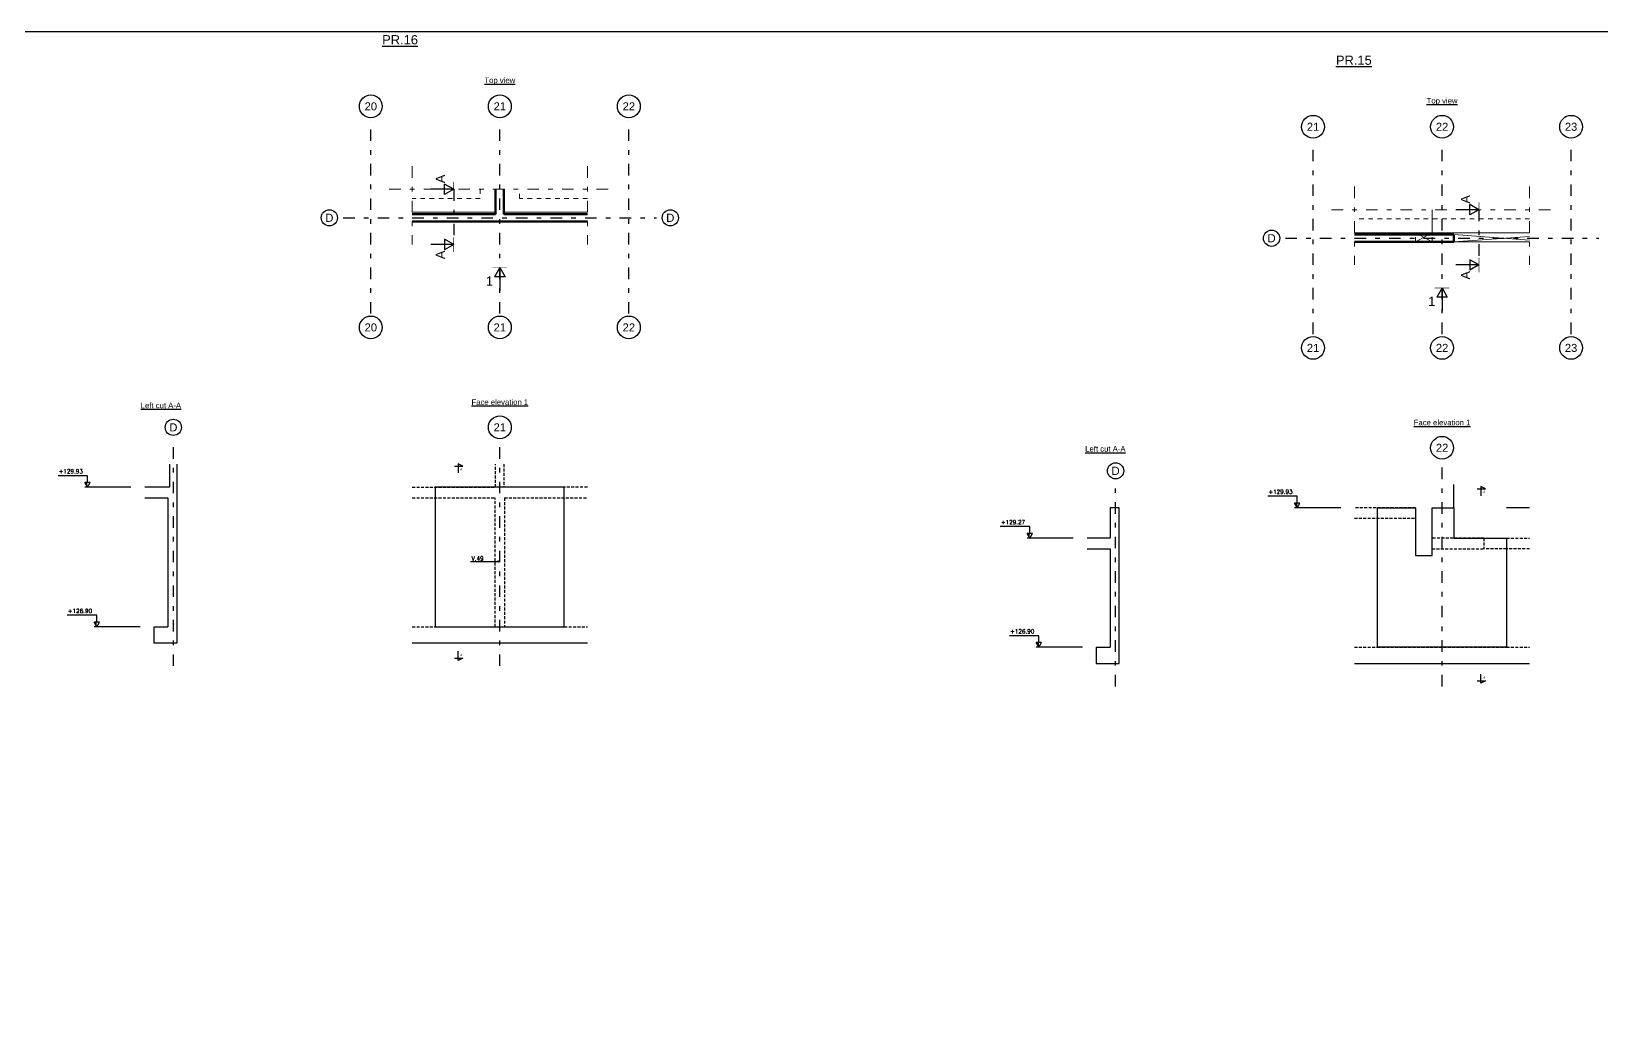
# Model space of a CAD drawing. Header units: millimetres. Extents: x -21776 to 63757, y -7870 to 8483.
# Drawn here: x 34200 to 37608, y -4478 to -2361 of the extents above; entities that cross this region are included whole.
import ezdxf
from ezdxf.enums import TextEntityAlignment as Align
from ezdxf.xclip import XClip

# ---------------------------------------------------------------- set-up
doc = ezdxf.new("R2010")
doc.units = ezdxf.units.MM
doc.header["$XCLIPFRAME"] = 0
for name, pattern in [('CACHE', [9.525, 6.35, -3.175]), ('GrDotted', [0.4, 0.1, -0.1, 0.1, -0.1]), ('GrFeatureAxis', [0.85, 0.25, -0.2, 0.1, -0.2, 0.1])]:
    doc.linetypes.add(name, pattern=pattern)
for name, color, linetype in [('COTATION', 1, 'Continuous'), ('GO-TEXTE', 9, 'Continuous'), ('Grid', 7, 'Continuous'), ('K_ENT_M_Building_PR.15', 7, 'Continuous'), ('K_ENT_M_Building_PR.16', 7, 'Continuous'), ('K_FOT_M_Building_PR.15', 7, 'Continuous'), ('K_FOT_M_Building_PR.16', 7, 'Continuous'), ('K_FOT_M_Building_V.46', 7, 'Continuous'), ('K_OPN_M_Building_PR.15', 7, 'Continuous'), ('K_SLB_M_Building_PR.15', 7, 'Continuous'), ('K_wAL_M_Building_PR.15', 7, 'Continuous'), ('K_wAL_M_Building_PR.16', 7, 'Continuous'), ('préfa v', 2, 'Continuous'), ('STR_TS_TXT', 7, 'Continuous'), ('STR_VOI-POT', 6, 'Continuous')]:
    doc.layers.add(name, color=color, linetype=linetype)
doc.styles.add('GrCut', font='swissli.ttf', dxfattribs={"height": 0.2})
doc.styles.add('GrDimensions', font='simplex.shx')
doc.styles.add('GrElevation', font='swissli.ttf', dxfattribs={"height": 0.2})
doc.styles.add('GrGrid', font='ARIAL.TTF', dxfattribs={"height": 0.17})
doc.styles.add('GrTitleDrawing', font='swissli.ttf', dxfattribs={"height": 0.2})
doc.styles.add('Lucida', font='')
doc.styles.add('TEXTE TS', font='romans.shx', dxfattribs={"width": 0.7, "oblique": 15})
doc.styles.get('Lucida').set_extended_font_data('Lucida Sans', italic=True)

# ---------------------------------------------------------------- blocks, each defined once
blk = doc.blocks.new('World Level Arrow 5_i')
at = {"color": 7, "linetype": 'Continuous', "lineweight": -3, "extrusion": (0, -1.22461e-16, -1)}
for p, q in [((0, 9.43), (0, -0.57)), ((-1, 0.57), (-1, -0.57)), ((0, 0), (-1, 0.57)), ((0, 0), (-1, -0.57))]:
    blk.add_line(p, q, dxfattribs=at)
blk.add_solid([(1, -0.57), (0, 0), (1, 0)], dxfattribs=at)
blk = doc.blocks.new('*U1909')
at = {"color": 0, "linetype": 'ByBlock', "lineweight": -2}
for p, q in [((0, -0.16), (2.2, 0)), ((0, 0), (2.2, -0.16)), ((1.1, -0.16), (1.1, -0.16)), ((1.1, -0.16), (1.1, -0.16))]:
    blk.add_line(p, q, dxfattribs=at)
blk = doc.blocks.new('*U1908')
at = {"color": 0, "linetype": 'ByBlock', "lineweight": -2}
for p, q in [((0, -0.200025), (0.36, 0)), ((0, 0), (0.36, -0.200025)), ((0.18, -0.200025), (0.18, -0.200025)), ((0.18, -0.200025), (0.18, -0.200025))]:
    blk.add_line(p, q, dxfattribs=at)

msp = doc.modelspace()

# ---------------------------------------------------------------- linework, layer by layer
at = {"layer": 'COTATION', "const_width": 2.5}
msp.add_lwpolyline([(35211.65109, -3511.99186, 1), (35214.15109, -3511.99186, 1)], format="xyb", close=True, dxfattribs=at)
at = {"layer": 'COTATION'}
msp.add_lwpolyline([(35152.74535, -3511.99186), (35212.90109, -3511.99186)], dxfattribs=at)
at = {"layer": 'GO-TEXTE', "flags": 128}
for points in [[(35118.4239, -3305.02609), (35136.07164, -3305.02609), (35126.39359, -3299.74603), (35126.39359, -3319.66751)], [(37337.97233, -3354.43509), (37355.62007, -3354.43509), (37345.94202, -3349.15503), (37345.94202, -3369.07651)], [(35118.4239, -3721.52169), (35136.07164, -3721.52169), (35126.39359, -3726.80174), (35126.39359, -3706.88027)], [(37337.97233, -3770.93069), (37355.62007, -3770.93069), (37345.94202, -3776.21074), (37345.94202, -3756.28927)]]:
    msp.add_lwpolyline(points, dxfattribs=at)
at = {"layer": 'Grid', "color": 4, "linetype": 'GrFeatureAxis', "lineweight": 25, "ltscale": 100}
for p, q in [((34936.5198, -2973.65691), (34936.5198, -2553.65441)), ((35216.5198, -2973.65691), (35216.5198, -2553.65441)), ((35496.5198, -2973.65691), (35496.5198, -2553.65441)), ((36981.49996, -3018.0462), (36981.49996, -2598.0437)), ((37261.49996, -3018.0462), (37261.49996, -2598.0437)), ((37541.49996, -3018.0462), (37541.49996, -2598.0437)), ((34876.5198, -2765.65691), (35556.5198, -2765.65691)), ((36921.49996, -2810.0462), (37601.49996, -2810.0462)), ((34507.95807, -3738.65075), (34507.95807, -3250.64975)), ((35216.5198, -3738.65075), (35216.5198, -3250.64975)), ((37261.49996, -3783.04004), (37261.49996, -3295.03904)), ((36552.93823, -3783.04004), (36552.93823, -3345.03904))]:
    msp.add_line(p, q, dxfattribs=at)
at = {"layer": 'Grid', "color": 1, "linetype": 'Continuous', "lineweight": 25, "ltscale": 100}
for centre, major_axis, start_param, end_param in [((34936.5198, -2523.65441), (17.51464, 17.51464), 5.4977871438, 11.780972451), ((35216.5198, -2523.65441), (17.51464, 17.51464), 5.4977871438, 11.780972451), ((35496.5198, -2523.65441), (17.51464, 17.51464), 5.4977871438, 11.780972451), ((36981.49996, -2568.0437), (17.51464, 17.51464), 5.4977871438, 11.780972451), ((37261.49996, -2568.0437), (17.51464, 17.51464), 5.4977871438, 11.780972451), ((37541.49996, -2568.0437), (17.51464, 17.51464), 5.4977871438, 11.780972451), ((34846.5198, -2765.65691), (12.4308, 12.4308), 5.4977871438, 11.780972451), ((35586.5198, -2765.65691), (12.4308, 12.4308), 5.4977871438, 11.780972451), ((36891.49996, -2810.0462), (12.4308, 12.4308), 5.4977871438, 11.780972451), ((34936.5198, -3003.65691), (17.51464, 17.51464), 5.4977871438, 11.780972451), ((35216.5198, -3003.65691), (17.51464, 17.51464), 5.4977871438, 11.780972451), ((35496.5198, -3003.65691), (17.51464, 17.51464), 5.4977871438, 11.780972451), ((36981.49996, -3048.0462), (17.51464, 17.51464), 5.4977871438, 11.780972451), ((37261.49996, -3048.0462), (17.51464, 17.51464), 5.4977871438, 11.780972451), ((37541.49996, -3048.0462), (17.51464, 17.51464), 5.4977871438, 11.780972451), ((34507.95807, -3220.64975), (-12.4308, 12.4308), 3.926990817, 10.2101761242), ((35216.5198, -3220.64975), (-17.51464, 17.51464), 3.926990817, 10.2101761242), ((37261.49996, -3265.03904), (-17.51464, 17.51464), 3.926990817, 10.2101761242), ((36552.93823, -3315.03904), (-12.4308, 12.4308), 3.926990817, 10.2101761242)]:
    msp.add_ellipse(centre, major_axis=major_axis, ratio=1, start_param=start_param, end_param=end_param, dxfattribs=at)
at = {"layer": 'K_ENT_M_Building_PR.15', "color": 9, "linetype": 'GrFeatureAxis', "lineweight": 20, "ltscale": 100}
for p, q in [((37071.49996, -2698.0437), (37071.49996, -2868.0462)), ((37451.49996, -2698.0437), (37451.49996, -2868.0462)), ((37021.49996, -2748.0437), (37501.49996, -2748.0437))]:
    msp.add_line(p, q, dxfattribs=at)
at = {"layer": 'K_ENT_M_Building_PR.15', "color": 7, "linetype": 'Continuous', "lineweight": -3, "ltscale": 100}
for p, q in [((37321.49996, -2748.0437), (37291.49996, -2748.0437)), ((37341.49996, -2748.0437), (37321.49996, -2736.69739)), ((37321.49996, -2759.39), (37321.49996, -2736.69739)), ((37341.49996, -2748.0437), (37321.49996, -2748.0437)), ((37341.49996, -2748.0437), (37321.49996, -2759.39)), ((37261.49996, -2918.0462), (37250.15366, -2938.0462)), ((37261.49996, -2918.0462), (37272.84627, -2938.0462)), ((37261.49996, -2918.0462), (37261.49996, -2938.0462)), ((37272.84627, -2938.0462), (37250.15366, -2938.0462)), ((37261.49996, -2938.0462), (37261.49996, -2968.0462))]:
    msp.add_line(p, q, dxfattribs=at)
at = {"layer": 'K_ENT_M_Building_PR.15', "color": 7, "linetype": 'Continuous', "lineweight": -3, "ltscale": 100, "extrusion": (0, -1.22461e-16, -1)}
for p, q in [((37341.49996, -2868.0462), (37321.49996, -2856.69989)), ((37321.49996, -2856.69989), (37321.49996, -2879.3925)), ((37321.49996, -2868.0462), (37291.49996, -2868.0462)), ((37341.49996, -2868.0462), (37321.49996, -2868.0462)), ((37341.49996, -2868.0462), (37321.49996, -2879.3925))]:
    msp.add_line(p, q, dxfattribs=at)
at = {"layer": 'K_ENT_M_Building_PR.15', "color": 120, "linetype": 'Continuous', "lineweight": -3}
for p, q in [((36942.17301, -3370.03904), (36883.17301, -3370.03904)), ((36942.17301, -3370.03904), (36883.17301, -3370.03904)), ((36947.17301, -3370.03904), (36942.17301, -3370.03904)), ((36947.17301, -3370.03904), (36942.17301, -3370.03904)), ((36947.17301, -3385.03904), (36947.17301, -3370.03904)), ((36947.17301, -3385.03904), (36947.17301, -3370.03904)), ((36361.60877, -3436.03904), (36302.60877, -3436.03904)), ((36361.60877, -3436.03904), (36302.60877, -3436.03904)), ((36366.60877, -3436.03904), (36361.60877, -3436.03904)), ((36366.60877, -3436.03904), (36361.60877, -3436.03904)), ((36366.60877, -3451.03904), (36366.60877, -3436.03904)), ((36366.60877, -3451.03904), (36366.60877, -3436.03904)), ((36381.61161, -3673.04004), (36322.61161, -3673.04004)), ((36381.61161, -3673.04004), (36322.61161, -3673.04004)), ((36386.61161, -3673.04004), (36381.61161, -3673.04004)), ((36386.61161, -3673.04004), (36381.61161, -3673.04004)), ((36386.61161, -3688.04004), (36386.61161, -3673.04004)), ((36386.61161, -3688.04004), (36386.61161, -3673.04004))]:
    msp.add_line(p, q, dxfattribs=at)
at = {"layer": 'K_ENT_M_Building_PR.15', "color": 7, "linetype": 'Continuous', "lineweight": -3, "ltscale": 100, "const_width": 1.2}
for points in [[(37341.51987, -2763.9689), (37341.48006, -2732.11849)], [(37277.42517, -2918.02629), (37245.57476, -2918.0661)]]:
    msp.add_lwpolyline(points, dxfattribs=at)
at = {"layer": 'K_ENT_M_Building_PR.15', "color": 7, "linetype": 'GrFeatureAxis', "lineweight": -3, "ltscale": 100}
msp.add_lwpolyline([(37341.49996, -2748.0437), (37341.49996, -2868.0462)], dxfattribs=at)
at = {"layer": 'K_ENT_M_Building_PR.15', "color": 7, "linetype": 'Continuous', "lineweight": -3, "ltscale": 100, "extrusion": (0, -1.22461e-16, -1), "const_width": 1.2}
msp.add_lwpolyline([(-37341.51987, -2852.12099), (-37341.48006, -2883.9714)], dxfattribs=at)
at = {"layer": 'K_ENT_M_Building_PR.16', "color": 9, "linetype": 'GrFeatureAxis', "lineweight": 20, "ltscale": 100}
for p, q in [((35026.5198, -2653.65441), (35026.5198, -2823.65691)), ((35406.5198, -2653.65441), (35406.5198, -2823.65691)), ((34976.5198, -2703.65441), (35456.5198, -2703.65441))]:
    msp.add_line(p, q, dxfattribs=at)
at = {"layer": 'K_ENT_M_Building_PR.16', "color": 7, "linetype": 'Continuous', "lineweight": -3, "ltscale": 100}
for p, q in [((35096.5198, -2703.65441), (35066.5198, -2703.65441)), ((35116.5198, -2703.65441), (35096.5198, -2692.30811)), ((35096.5198, -2715.00072), (35096.5198, -2692.30811)), ((35116.5198, -2703.65441), (35096.5198, -2703.65441)), ((35116.5198, -2703.65441), (35096.5198, -2715.00072)), ((35216.5198, -2873.65691), (35205.17349, -2893.65691)), ((35227.86611, -2893.65691), (35205.17349, -2893.65691)), ((35216.5198, -2873.65691), (35227.86611, -2893.65691)), ((35216.5198, -2873.65691), (35216.5198, -2893.65691)), ((35216.5198, -2893.65691), (35216.5198, -2923.65691))]:
    msp.add_line(p, q, dxfattribs=at)
at = {"layer": 'K_ENT_M_Building_PR.16', "color": 7, "linetype": 'Continuous', "lineweight": -3, "ltscale": 100, "extrusion": (0, -1.22461e-16, -1)}
for p, q in [((35096.5198, -2823.65691), (35066.5198, -2823.65691)), ((35116.5198, -2823.65691), (35096.5198, -2812.31061)), ((35096.5198, -2812.31061), (35096.5198, -2835.00322)), ((35116.5198, -2823.65691), (35096.5198, -2823.65691)), ((35116.5198, -2823.65691), (35096.5198, -2835.00322))]:
    msp.add_line(p, q, dxfattribs=at)
at = {"layer": 'K_ENT_M_Building_PR.16', "color": 120, "linetype": 'Continuous', "lineweight": -3}
for p, q in [((34316.62861, -3325.64975), (34257.62861, -3325.64975)), ((34316.62861, -3325.64975), (34257.62861, -3325.64975)), ((34321.62861, -3325.64975), (34316.62861, -3325.64975)), ((34321.62861, -3325.64975), (34316.62861, -3325.64975)), ((34321.62861, -3340.64975), (34321.62861, -3325.64975)), ((34321.62861, -3340.64975), (34321.62861, -3325.64975)), ((34336.63096, -3628.65075), (34277.63096, -3628.65075)), ((34336.63096, -3628.65075), (34277.63096, -3628.65075)), ((34341.63096, -3628.65075), (34336.63096, -3628.65075)), ((34341.63096, -3628.65075), (34336.63096, -3628.65075)), ((34341.63096, -3643.65075), (34341.63096, -3628.65075)), ((34341.63096, -3643.65075), (34341.63096, -3628.65075))]:
    msp.add_line(p, q, dxfattribs=at)
at = {"layer": 'K_ENT_M_Building_PR.16', "color": 7, "linetype": 'Continuous', "lineweight": -3, "ltscale": 100, "const_width": 1.2}
for points in [[(35116.53971, -2719.57962), (35116.49989, -2687.72921)], [(35232.44501, -2873.63701), (35200.5946, -2873.67682)]]:
    msp.add_lwpolyline(points, dxfattribs=at)
at = {"layer": 'K_ENT_M_Building_PR.16', "color": 7, "linetype": 'GrFeatureAxis', "lineweight": -3, "ltscale": 100}
msp.add_lwpolyline([(35116.5198, -2703.65441), (35116.5198, -2823.65691)], dxfattribs=at)
at = {"layer": 'K_ENT_M_Building_PR.16', "color": 7, "linetype": 'Continuous', "lineweight": -3, "ltscale": 100, "extrusion": (0, -1.22461e-16, -1), "const_width": 1.2}
msp.add_lwpolyline([(-35116.53971, -2807.73171), (-35116.49989, -2839.58212)], dxfattribs=at)
at = {"layer": 'K_FOT_M_Building_PR.15', "color": 9, "linetype": 'GrDotted', "lineweight": 15, "ltscale": 100}
msp.add_line((37451.49996, -2768.04637), (37071.49996, -2768.04694), dxfattribs=at)
at = {"layer": 'K_FOT_M_Building_PR.16', "color": 9, "linetype": 'GrDotted', "lineweight": 15, "ltscale": 100}
for p, q in [((35174.00737, -2723.65678), (35026.5198, -2723.65675)), ((35174.00786, -2703.65441), (35174.00737, -2723.65678)), ((35259.00737, -2723.65773), (35259.00786, -2703.65441)), ((35406.5198, -2723.6575), (35259.00737, -2723.65773))]:
    msp.add_line(p, q, dxfattribs=at)
at = {"layer": 'K_FOT_M_Building_V.46', "color": 4, "linetype": 'Continuous', "ltscale": 100}
for p, q in [((37286.91232, -3395.03904), (37286.91232, -3345.03904)), ((37451.49996, -3395.03904), (37401.49996, -3395.03904)), ((35026.5198, -3688.65075), (35406.5198, -3688.65075)), ((37071.49996, -3733.04004), (37451.49996, -3733.04004))]:
    msp.add_line(p, q, dxfattribs=at)
for points in [[(35356.5198, -3653.64975), (35356.5198, -3350.64975), (35076.5198, -3350.64975), (35076.5198, -3653.64975)], [(37401.49996, -3461.03904), (37401.49996, -3698.03904), (37121.49996, -3698.03904), (37121.49996, -3395.03904), (37203.89996, -3395.03904), (37203.89996, -3499.03904), (37239.89996, -3499.03904), (37239.89996, -3395.03904), (37286.91232, -3395.03904), (37286.91232, -3461.03904)]]:
    msp.add_lwpolyline(points, close=True, dxfattribs=at)
at = {"layer": 'K_OPN_M_Building_PR.15', "color": 161, "linetype": 'Continuous', "lineweight": 20, "ltscale": 100}
for p, q in [((37239.89996, -2798.0437), (37203.89996, -2798.0437)), ((37203.89996, -3499.03904), (37203.89996, -3395.03904)), ((37239.89996, -3461.03904), (37239.89996, -3499.03904)), ((37239.89996, -3499.03904), (37203.89996, -3499.03904))]:
    msp.add_line(p, q, dxfattribs=at)
at = {"layer": 'K_OPN_M_Building_PR.15', "color": 9, "linetype": 'GrDotted', "lineweight": 15, "ltscale": 100}
msp.add_line((37239.89996, -3499.03904), (37239.85957, -3461.03904), dxfattribs=at)
at = {"layer": 'K_SLB_M_Building_PR.15', "color": 103, "linetype": 'Continuous', "lineweight": 20, "ltscale": 100}
msp.add_line((37239.84638, -2798.03705), (37239.84912, -2748.0437), dxfattribs=at)
at = {"layer": 'K_wAL_M_Building_PR.15', "color": 6, "linetype": 'Continuous', "lineweight": 20, "ltscale": 100}
for p, q in [((37121.49996, -2798.0437), (37071.49996, -2798.0437)), ((37203.89996, -2798.0437), (37121.49996, -2798.0437)), ((37203.89996, -2802.0462), (37203.89996, -2798.0437)), ((37401.49996, -2798.0437), (37239.89996, -2798.0437)), ((37239.89996, -2798.0437), (37239.89996, -2802.0462)), ((37286.91232, -2818.0462), (37401.49996, -2818.0462)), ((37451.49996, -2798.0437), (37401.49996, -2798.0437)), ((37401.49996, -2818.0462), (37451.49996, -2818.0462)), ((37239.85957, -3395.03904), (37239.85957, -3461.03904))]:
    msp.add_line(p, q, dxfattribs=at)
at = {"layer": 'K_wAL_M_Building_PR.15', "color": 6, "linetype": 'Continuous', "lineweight": 60, "ltscale": 100}
for p, q in [((37239.85957, -2802.0462), (37071.49996, -2802.0462)), ((37071.49996, -2818.0462), (37239.85957, -2818.0462)), ((37286.91232, -2802.0462), (37239.85957, -2802.0462)), ((37239.85957, -2818.0462), (37286.91232, -2818.0462)), ((37286.91232, -2818.0462), (37286.91232, -2802.0462))]:
    msp.add_line(p, q, dxfattribs=at)
at = {"layer": 'K_wAL_M_Building_PR.15', "color": 9, "linetype": 'GrDotted', "lineweight": 15, "ltscale": 100}
for p, q in [((37203.89996, -2818.0462), (37203.89996, -2802.0462)), ((37239.89996, -2818.0462), (37239.89996, -2802.0462)), ((37286.91232, -3395.03904), (37239.89996, -3395.03904))]:
    msp.add_line(p, q, dxfattribs=at)
at = {"layer": 'K_wAL_M_Building_PR.16', "color": 9, "linetype": 'GrDotted', "lineweight": 15, "ltscale": 100}
for p, q in [((35206.51855, -2703.65441), (35206.51855, -2753.64744)), ((35226.52105, -2703.65441), (35226.52105, -2753.64746))]:
    msp.add_line(p, q, dxfattribs=at)
at = {"layer": 'K_wAL_M_Building_PR.16', "color": 6, "linetype": 'Continuous', "lineweight": 60, "ltscale": 100}
for p, q in [((35207.4223, -2703.65441), (35207.4223, -2757.65691)), ((35225.5198, -2757.65691), (35225.5198, -2703.65441)), ((35207.4223, -2757.65691), (35026.5198, -2757.65691)), ((35406.5198, -2757.65691), (35225.5198, -2757.65691)), ((35026.5198, -2773.65691), (35406.5198, -2773.65691))]:
    msp.add_line(p, q, dxfattribs=at)
at = {"layer": 'K_wAL_M_Building_PR.16', "color": 6, "linetype": 'Continuous', "lineweight": 20, "ltscale": 100}
for p, q in [((35076.5198, -2753.65441), (35026.5198, -2753.65441)), ((35206.51855, -2753.65441), (35076.5198, -2753.65441)), ((35356.5198, -2753.65441), (35226.52105, -2753.65441)), ((35406.5198, -2753.65441), (35356.5198, -2753.65441))]:
    msp.add_line(p, q, dxfattribs=at)
at = {"layer": 'préfa v', "color": 2, "ltscale": 3}
for p, q in [((34499.95807, -3300.64975), (34499.95807, -3350.64975)), ((34515.95807, -3350.64975), (34515.95807, -3300.64975)), ((34495.94848, -3350.64975), (34445.95557, -3350.64975)), ((34445.95557, -3373.64975), (34495.95557, -3373.64975)), ((34499.95807, -3350.64975), (34495.95557, -3350.64975)), ((34495.95557, -3373.64975), (34495.95557, -3653.64975)), ((34515.95807, -3653.64975), (34515.95807, -3350.64975)), ((36560.93823, -3395.03904), (36540.93573, -3395.03904)), ((36540.93573, -3395.03904), (36540.93573, -3461.03904)), ((36560.93823, -3698.03904), (36560.93823, -3395.03904)), ((36540.9351, -3461.03904), (36490.93573, -3461.03904)), ((36490.93573, -3484.03904), (36540.93573, -3484.03904)), ((36540.93573, -3484.03904), (36540.93573, -3698.03904)), ((34465.95792, -3653.65075), (34495.95557, -3653.64975)), ((34465.95792, -3653.65075), (34465.95792, -3688.65075)), ((34515.95807, -3688.65075), (34515.95807, -3653.65075)), ((34465.95792, -3688.65075), (34515.95807, -3688.65075)), ((36510.93856, -3698.04004), (36540.93573, -3698.03904)), ((36510.93856, -3698.04004), (36510.93856, -3733.04004)), ((36560.93823, -3733.04004), (36560.93823, -3698.04004)), ((36510.93856, -3733.04004), (36560.93823, -3733.04004))]:
    msp.add_line(p, q, dxfattribs=at)
at = {"layer": 'STR_VOI-POT', "color": 7, "linetype": 'CACHE'}
for p, q in [((35207.4223, -3350.64975), (35207.4223, -3300.64975)), ((35225.5198, -3300.64975), (35225.5198, -3350.64975)), ((35026.5198, -3350.64975), (35207.4223, -3350.64975)), ((35026.5198, -3373.64975), (35206.51855, -3373.64975)), ((35206.51855, -3653.64975), (35206.51855, -3373.64975)), ((35406.5198, -3350.64975), (35225.5198, -3350.64975)), ((35226.52105, -3373.64975), (35406.5198, -3373.64975)), ((35226.52105, -3373.64975), (35226.52105, -3653.64975)), ((37203.89996, -3395.03904), (37071.49996, -3395.03904)), ((37071.49996, -3418.03904), (37203.89996, -3418.03904)), ((37352.13884, -3461.03904), (37239.89996, -3461.03904)), ((37352.13884, -3461.03904), (37352.13884, -3484.03904)), ((37352.13884, -3461.03904), (37401.49996, -3461.03904)), ((37401.49996, -3461.03904), (37451.49996, -3461.03904)), ((37239.89996, -3484.03904), (37352.13884, -3484.03904)), ((37401.49996, -3484.03904), (37352.13884, -3484.03904)), ((37451.49996, -3484.03904), (37401.49996, -3484.03904)), ((35026.5198, -3653.64975), (35076.5198, -3653.64975)), ((35076.5198, -3653.64975), (35356.5198, -3653.64975)), ((35356.5198, -3653.64975), (35406.5198, -3653.64975)), ((37071.49996, -3698.03904), (37121.49996, -3698.03904)), ((37121.49996, -3698.03904), (37401.49996, -3698.03904)), ((37401.49996, -3698.03904), (37451.49996, -3698.03904))]:
    msp.add_line(p, q, dxfattribs=at)
at = {"layer": 'STR_VOI-POT'}
msp.add_lwpolyline([(-14626.05801, -2360.94219), (63756.79188, -2360.94219), (63756.79188, -6687.41341), (-14626.05801, -6687.41341)], close=True, dxfattribs=at)

# ---------------------------------------------------------------- block references
at = {"layer": 'K_ENT_M_Building_PR.15', "color": 120, "linetype": 'Continuous', "lineweight": -3, "xscale": 10, "yscale": 10, "zscale": 10, "rotation": 270}
for p in [(36947.17301, -3395.03904), (36947.17301, -3395.03904), (36366.60877, -3461.03904), (36366.60877, -3461.03904), (36386.61161, -3698.04004), (36386.61161, -3698.04004)]:
    msp.add_blockref('World Level Arrow 5_i', p, dxfattribs=at)
at = {"layer": 'K_ENT_M_Building_PR.16', "color": 120, "linetype": 'Continuous', "lineweight": -3, "xscale": 10, "yscale": 10, "zscale": 10, "rotation": 270}
for p in [(34321.62861, -3350.64975), (34321.62861, -3350.64975), (34341.63096, -3653.65075), (34341.63096, -3653.65075)]:
    msp.add_blockref('World Level Arrow 5_i', p, dxfattribs=at)
at = {"layer": 'K_OPN_M_Building_PR.15', "color": 161, "linetype": 'Continuous', "lineweight": 20, "ltscale": 100}
ref = msp.add_blockref('*U1908', (37203.89996, -2798.0437, -12640), dxfattribs=dict(at, xscale=100, yscale=100, zscale=100))
XClip(ref).set_block_clipping_path([(-1.324, -0.700025), (2.476, 0.5)])
ref = msp.add_blockref('*U1909', (37506.91232, -2818.0462, -12640), dxfattribs=dict(at, xscale=100, yscale=100, zscale=100, rotation=180))
XClip(ref).set_block_clipping_path([(0.554123609, -0.700025), (4.354123609, 0.5)])

# ---------------------------------------------------------------- texts
at = {"layer": 'GO-TEXTE', "linetype": 'Continuous', "style": 'Lucida'}
for p in [(35130.00874, -3313.81885), (37349.55717, -3363.22785), (35130.00874, -3717.2514), (37349.55717, -3766.6604)]:
    msp.add_text('A', height=5.32, rotation=0.00179755, dxfattribs=at).set_placement(p)
at = {"layer": 'Grid', "color": 1, "linetype": 'Continuous', "lineweight": -3, "ltscale": 100, "style": 'GrGrid'}
for s, height, p in [('20', 17.371078, (34936.5198, -2523.65441)), ('21', 17.371078, (35216.5198, -2523.65441)), ('22', 17.371078, (35496.5198, -2523.65441)), ('21', 17.371078, (36981.49996, -2568.0437)), ('22', 17.371078, (37261.49996, -2568.0437)), ('23', 17.371078, (37541.49996, -2568.0437)), ('D', 17.57981, (34846.5198, -2765.65691)), ('D', 17.57981, (35586.5198, -2765.65691)), ('D', 17.57981, (36891.49996, -2810.0462)), ('20', 17.371078, (34936.5198, -3003.65691)), ('21', 17.371078, (35216.5198, -3003.65691)), ('22', 17.371078, (35496.5198, -3003.65691)), ('21', 17.371078, (36981.49996, -3048.0462)), ('22', 17.371078, (37261.49996, -3048.0462)), ('23', 17.371078, (37541.49996, -3048.0462)), ('D', 17.57981, (34507.95807, -3220.64975)), ('21', 17.371078, (35216.5198, -3220.64975)), ('22', 17.371078, (37261.49996, -3265.03904)), ('D', 17.57981, (36552.93823, -3315.03904))]:
    msp.add_text(s, height=height, dxfattribs=at).set_placement(p, align=Align.MIDDLE_CENTER)
at = {"layer": 'K_ENT_M_Building_PR.15', "color": 7, "linetype": 'Continuous', "lineweight": -3, "ltscale": 100, "attachment_point": 5}
for s, insert, char_height, style in [('{\\LPR.15}', (37070.00775, -2423.64085), 20, 'GrTitleDrawing'), ('\\LTop view', (37261.49996, -2513.27426), 12, 'GrTitleDrawing'), ('{1}', (37239.09018, -2947.08508), 20, 'GrElevation'), ('\\LFace elevation 1', (37261.49996, -3210.2696), 12, 'GrTitleDrawing'), ('\\LLeft cut A-A', (36530.72688, -3267.45923), 12, 'GrTitleDrawing')]:
    msp.add_mtext(s, dxfattribs=dict(at, insert=insert, char_height=char_height, style=style))
at = {"layer": 'K_ENT_M_Building_PR.15', "color": 7, "linetype": 'Continuous', "lineweight": -3, "ltscale": 100, "char_height": 20, "attachment_point": 5, "rotation": 90, "style": 'GrCut'}
for insert in [(37312.46109, -2725.63391), (37312.46109, -2890.45599)]:
    msp.add_mtext('{A}', dxfattribs=dict(at, insert=insert))
at = {"layer": 'K_ENT_M_Building_PR.15', "color": 0, "linetype": 'Continuous', "lineweight": -3, "ltscale": 100, "insert": (36937.17301, -3365.03904), "char_height": 9, "attachment_point": 9, "style": 'GrDimensions'}
msp.add_mtext('\\A1;+129.93', dxfattribs=at)
at = {"layer": 'K_ENT_M_Building_PR.15', "color": 0, "linetype": 'Continuous', "lineweight": -3, "char_height": 9, "attachment_point": 9, "style": 'GrDimensions'}
for s, insert in [('\\A1;+129.27', (36356.60877, -3431.03904)), ('\\A1;+126.90', (36376.61161, -3668.04004))]:
    msp.add_mtext(s, dxfattribs=dict(at, insert=insert))
at = {"layer": 'K_ENT_M_Building_PR.16', "color": 7, "linetype": 'Continuous', "lineweight": -3, "ltscale": 100, "attachment_point": 5}
for s, insert, char_height, style in [('{\\LPR.16}', (35000.02759, -2379.25157), 20, 'GrTitleDrawing'), ('\\LTop view', (35216.5198, -2468.88497), 12, 'GrTitleDrawing'), ('{1}', (35194.11001, -2902.69579), 20, 'GrElevation'), ('\\LLeft cut A-A', (34480.95682, -3173.06994), 12, 'GrTitleDrawing'), ('\\LFace elevation 1', (35216.5198, -3165.88031), 12, 'GrTitleDrawing')]:
    msp.add_mtext(s, dxfattribs=dict(at, insert=insert, char_height=char_height, style=style))
at = {"layer": 'K_ENT_M_Building_PR.16', "color": 7, "linetype": 'Continuous', "lineweight": -3, "ltscale": 100, "char_height": 20, "attachment_point": 5, "rotation": 90, "style": 'GrCut'}
for insert in [(35087.48092, -2681.24462), (35087.48092, -2846.0667)]:
    msp.add_mtext('{A}', dxfattribs=dict(at, insert=insert))
at = {"layer": 'K_ENT_M_Building_PR.16', "color": 0, "linetype": 'Continuous', "lineweight": -3, "char_height": 9, "attachment_point": 9, "style": 'GrDimensions'}
for s, insert in [('\\A1;+129.93', (34311.62861, -3320.64975)), ('\\A1;+126.90', (34331.63096, -3623.65075))]:
    msp.add_mtext(s, dxfattribs=dict(at, insert=insert))
at = {"layer": 'STR_TS_TXT', "style": 'TEXTE TS', "width": 0.8}
msp.add_text('V.49', height=10, dxfattribs=at).set_placement((35155.30763, -3510.34071, -0.00589))

doc.saveas('drawing.dxf')
